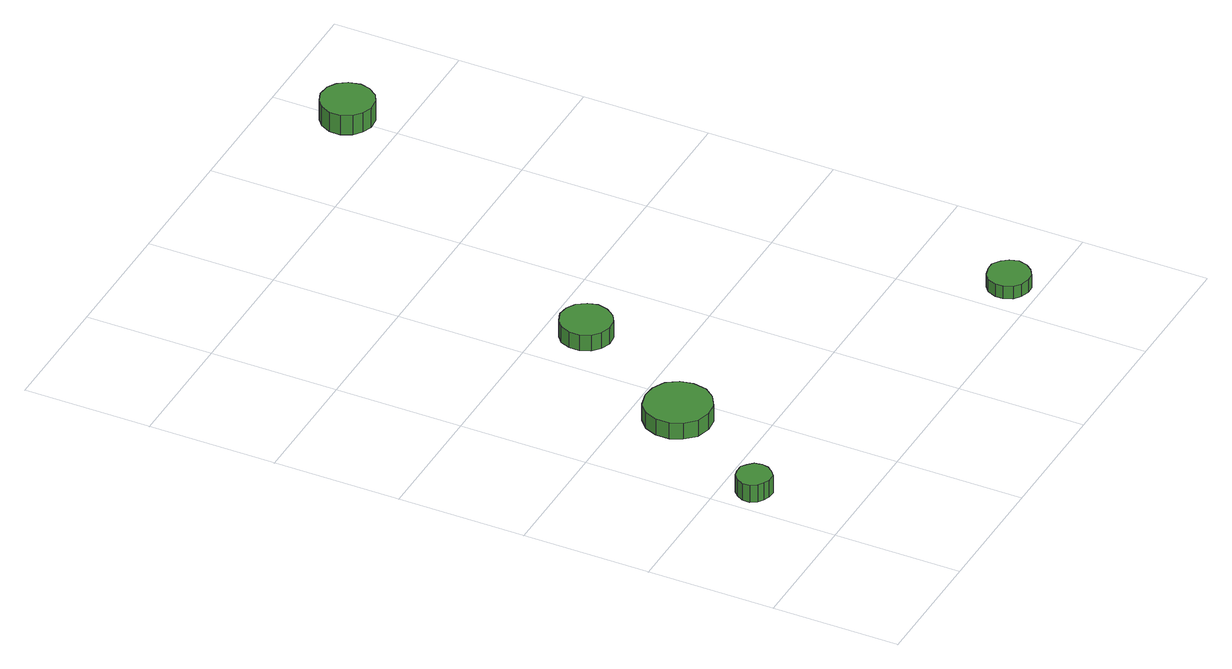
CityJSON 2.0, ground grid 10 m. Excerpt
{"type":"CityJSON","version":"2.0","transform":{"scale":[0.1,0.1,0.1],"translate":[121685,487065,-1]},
"CityObjects":{
"tree1":{"type":"SolitaryVegetationObject","attributes":{"function":"something"},"geometry":[{"type":"MultiSurface","lod":"1","boundaries":[[[0,1,2,3,4,5,6,7,8,9,10,11,12,13,14]],[[15,16,17,18,19,20,21,22,23,24,25,26,27,28,29]],[[0,29,28,1]],[[1,28,27,2]],[[2,27,26,3]],[[3,26,25,4]],[[4,25,24,5]],[[5,24,23,6]],[[6,23,22,7]],[[7,22,21,8]],[[8,21,20,9]],[[9,20,19,10]],[[10,19,18,11]],[[11,18,17,12]],[[12,17,16,13]],[[13,16,15,14]],[[14,15,29,0]]]}]},
"tree2":{"type":"SolitaryVegetationObject","attributes":{"function":"something"},"geometry":[{"type":"MultiSurface","lod":"1","boundaries":[[[30,31,32,33,34,35,36,37,38,39,40,41,42,43,44]],[[45,46,47,48,49,50,51,52,53,54,55,56,57,58,59]],[[30,59,58,31]],[[31,58,57,32]],[[32,57,56,33]],[[33,56,55,34]],[[34,55,54,35]],[[35,54,53,36]],[[36,53,52,37]],[[37,52,51,38]],[[38,51,50,39]],[[39,50,49,40]],[[40,49,48,41]],[[41,48,47,42]],[[42,47,46,43]],[[43,46,45,44]],[[44,45,59,30]]]}]},
"tree3":{"type":"SolitaryVegetationObject","attributes":{"function":"something"},"geometry":[{"type":"MultiSurface","lod":"1","boundaries":[[[60,61,62,63,64,65,66,67,68,69,70,71,72,73,74]],[[75,76,77,78,79,80,81,82,83,84,85,86,87,88,89]],[[60,89,88,61]],[[61,88,87,62]],[[62,87,86,63]],[[63,86,85,64]],[[64,85,84,65]],[[65,84,83,66]],[[66,83,82,67]],[[67,82,81,68]],[[68,81,80,69]],[[69,80,79,70]],[[70,79,78,71]],[[71,78,77,72]],[[72,77,76,73]],[[73,76,75,74]],[[74,75,89,60]]]}]},
"tree4":{"type":"SolitaryVegetationObject","attributes":{"function":"something"},"geometry":[{"type":"MultiSurface","lod":"1","boundaries":[[[90,91,92,93,94,95,96,97,98,99,100,101,102,103,104]],[[105,106,107,108,109,110,111,112,113,114,115,116,117,118,119]],[[90,119,118,91]],[[91,118,117,92]],[[92,117,116,93]],[[93,116,115,94]],[[94,115,114,95]],[[95,114,113,96]],[[96,113,112,97]],[[97,112,111,98]],[[98,111,110,99]],[[99,110,109,100]],[[100,109,108,101]],[[101,108,107,102]],[[102,107,106,103]],[[103,106,105,104]],[[104,105,119,90]]]}]},
"tree5":{"type":"SolitaryVegetationObject","attributes":{"function":"something"}},
"tree6":{"type":"SolitaryVegetationObject","attributes":{"function":"something"},"geometry":[{"type":"MultiSurface","lod":"1","boundaries":[[[120,121,122,123,124,125,126,127,128,129,130,131,132,133,134]],[[135,136,137,138,139,140,141,142,143,144,145,146,147,148,149]],[[120,149,148,121]],[[121,148,147,122]],[[122,147,146,123]],[[123,146,145,124]],[[124,145,144,125]],[[125,144,143,126]],[[126,143,142,127]],[[127,142,141,128]],[[128,141,140,129]],[[129,140,139,130]],[[130,139,138,131]],[[131,138,137,132]],[[132,137,136,133]],[[133,136,135,134]],[[134,135,149,120]]]}]}
},
"vertices":[
[36,76,20],[35,82,20],[31,86,20],[27,89,20],[21,89,20],[16,88,20],[12,84,20],[9,79,20],[9,73,20],[12,68,20],[16,65,20],[21,63,20],[27,63,20],[31,66,20],[35,71,20],[35,71,5],[31,66,5],[27,63,5],[21,63,5],[16,65,5],[12,68,5],[9,73,5],[9,79,5],[12,84,5],[16,88,5],[21,89,5],[27,89,5],[31,86,5],[35,82,5],[36,76,5],
[104,165,19],[102,175,19],[96,184,19],[86,189,19],[76,190,19],[65,187,19],[57,180,19],[53,170,19],[53,159,19],[57,150,19],[65,142,19],[76,139,19],[86,140,19],[96,146,19],[102,154,19],[102,154,5],[96,146,5],[86,140,5],[76,139,5],[65,142,5],[57,150,5],[53,159,5],[53,170,5],[57,180,5],[65,187,5],[76,190,5],[86,189,5],[96,184,5],[102,175,5],[104,165,5],
[160,269,19],[158,277,19],[153,284,19],[146,288,19],[138,289,19],[130,286,19],[124,281,19],[121,273,19],[121,265,19],[124,257,19],[130,252,19],[138,249,19],[146,250,19],[153,254,19],[158,261,19],[158,261,5],[153,254,5],[146,250,5],[138,249,5],[130,252,5],[124,257,5],[121,265,5],[121,273,5],[124,281,5],[130,286,5],[138,289,5],[146,288,5],[153,284,5],[158,277,5],[160,269,5],
[346,24,16],[344,31,16],[340,36,16],[334,40,16],[328,40,16],[321,38,16],[316,34,16],[313,27,16],[313,21,16],[316,14,16],[321,10,16],[328,8,16],[334,8,16],[340,12,16],[344,17,16],[344,17,5],[340,12,5],[334,8,5],[328,8,5],[321,10,5],[316,14,5],[313,21,5],[313,27,5],[316,34,5],[321,38,5],[328,40,5],[334,40,5],[340,36,5],[344,31,5],[346,24,5],
[322,540,22],[320,549,22],[315,556,22],[308,560,22],[299,561,22],[291,558,22],[285,553,22],[281,545,22],[281,536,22],[285,528,22],[291,523,22],[299,520,22],[308,521,22],[315,525,22],[320,532,22],[320,532,5],[315,525,5],[308,521,5],[299,520,5],[291,523,5],[285,528,5],[281,536,5],[281,545,5],[285,553,5],[291,558,5],[299,561,5],[308,560,5],[315,556,5],[320,549,5],[322,540,5]
]}
